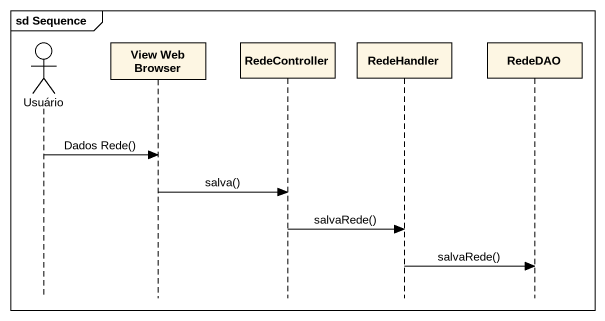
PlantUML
@startuml
mainframe sd Sequence
hide footbox
actor Usuário
participant "View Web Browser" as View_Web_Browser
participant RedeController
participant RedeHandler
participant RedeDAO

Usuário -> View_Web_Browser : Dados Rede()
View_Web_Browser -> RedeController : salva()
RedeController -> RedeHandler : salvaRede()
RedeHandler -> RedeDAO : salvaRede()
@enduml
